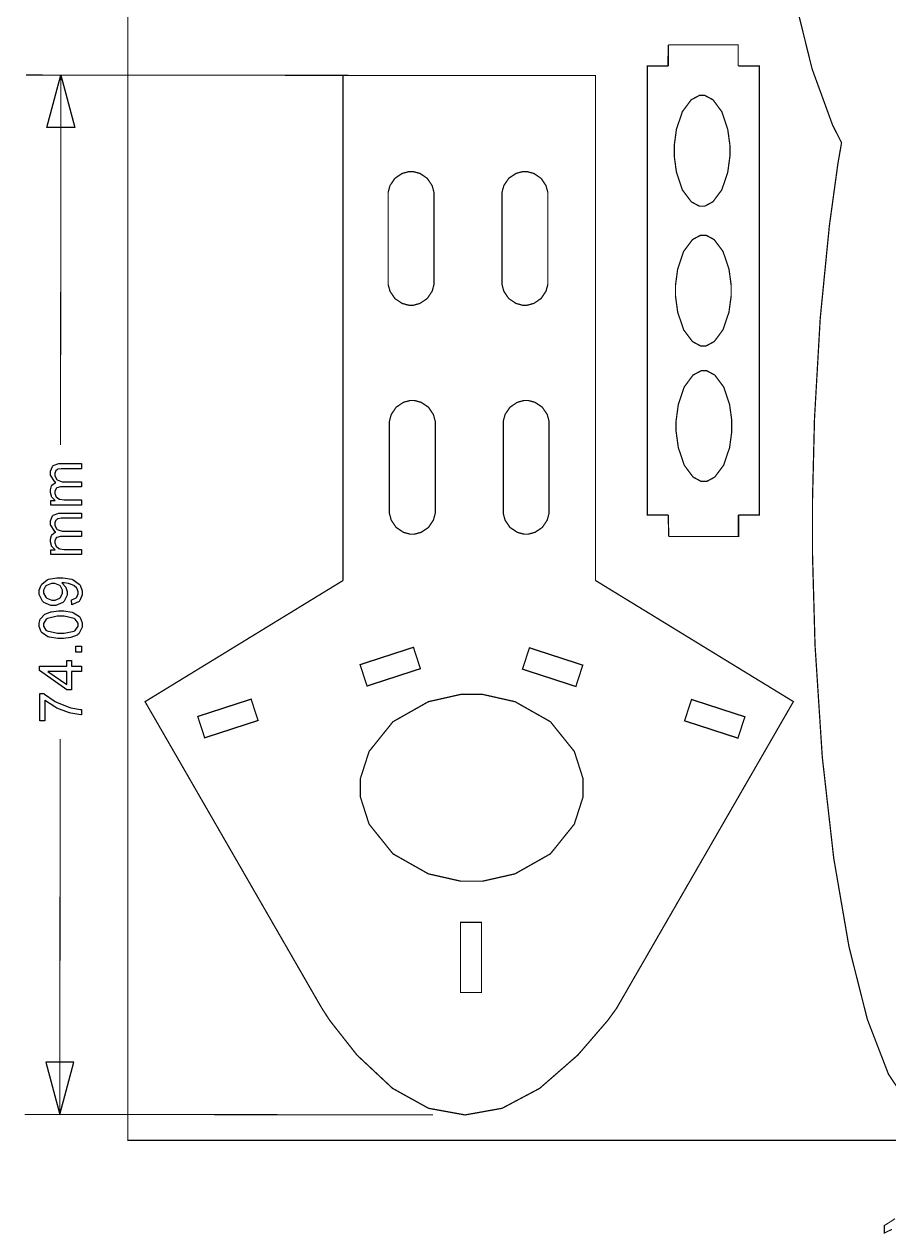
# Model space of a CAD drawing. Extents: x 1.04 to 7.6, y 1.38 to 10.43.
# Drawn here: x 1.035 to 3.462, y 1.543 to 4.938 of the extents above; entities that cross this region are included whole.
import ezdxf

# ---------------------------------------------------------------- set-up
doc = ezdxf.new("R2010")
doc.units = 0
doc.layers.get('0').update_dxf_attribs({"linetype": 'CONTINUOUS'})

msp = doc.modelspace()

# ---------------------------------------------------------------- linework, layer by layer
at = {"color": 250, "const_width": 0.00354}
msp.add_lwpolyline([(1.32633, 1.80599), (7.035, 1.80599), (7.035, 8.69575), (1.32633, 8.69575), (1.32633, 1.80599)], close=True, dxfattribs=at)
at = {"color": 240, "const_width": 0.00354}
for points in [[(3.32926, 4.60553), (3.30404, 4.65494), (3.24653, 4.81256), (3.18306, 5.06976), (3.14231, 5.36708), (3.12799, 5.61257), (3.12799, 5.69439), (3.12799, 5.80013), (3.14833, 6.08415), (3.15229, 6.11729)], [(2.84218, 4.82107), (2.84218, 4.82107), (2.84229, 4.82958), (2.84256, 4.84831), (2.84278, 4.86708), (2.84293, 4.87554), (2.84293, 4.87554)], [(2.84293, 4.8801), (2.84293, 4.8801), (2.85135, 4.8801), (2.87354, 4.8801), (2.90494, 4.8801), (2.94097, 4.8801), (2.977, 4.8801), (3.0084, 4.8801), (3.0306, 4.8801), (3.03907, 4.8801), (3.03907, 4.8801), (3.03907, 4.8801), (3.03907, 4.87088), (3.03907, 4.85058), (3.03907, 4.83029), (3.03907, 4.82107), (3.03907, 4.82107)], [(2.84293, 4.82036), (2.84293, 4.82036), (2.84293, 4.82975), (2.84293, 4.85026), (2.84293, 4.87076), (2.84293, 4.8801), (2.84293, 4.8801)], [(2.84293, 3.56049), (2.84293, 3.56049), (2.83365, 3.56049), (2.81338, 3.56049), (2.79308, 3.56049), (2.78386, 3.56049), (2.78386, 3.56049), (2.78386, 3.56049), (2.78386, 3.57465), (2.78386, 3.61464), (2.78386, 3.67681), (2.78386, 3.75738), (2.78386, 3.85271), (2.78386, 3.95915), (2.78386, 4.07297), (2.78386, 4.19043), (2.78386, 4.30794), (2.78386, 4.42176), (2.78386, 4.52821), (2.78386, 4.62354), (2.78386, 4.7041), (2.78386, 4.76628), (2.78386, 4.80626), (2.78386, 4.82036), (2.78386, 4.82036), (2.78386, 4.82036), (2.79308, 4.82036), (2.81338, 4.82036), (2.83365, 4.82036), (2.84293, 4.82036), (2.84293, 4.82036)], [(3.03976, 4.82036), (3.03976, 4.82036), (3.04899, 4.82036), (3.06928, 4.82036), (3.08957, 4.82036), (3.09879, 4.82036), (3.09879, 4.82036), (3.09879, 4.82036), (3.09879, 4.80626), (3.09879, 4.76628), (3.09879, 4.7041), (3.09879, 4.62354), (3.09879, 4.52821), (3.09879, 4.42176), (3.09879, 4.30794), (3.09879, 4.19043), (3.09879, 4.07297), (3.09879, 3.95915), (3.09879, 3.85271), (3.09879, 3.75738), (3.09879, 3.67681), (3.09879, 3.61464), (3.09879, 3.57465), (3.09879, 3.56049), (3.09879, 3.56049), (3.09879, 3.56049), (3.08957, 3.56049), (3.06928, 3.56049), (3.04899, 3.56049), (3.03976, 3.56049), (3.03976, 3.56049)], [(2.63878, 3.37685), (2.63878, 3.37685), (2.63878, 3.39279), (2.63878, 3.43778), (2.63878, 3.50765), (2.63878, 3.59831), (2.63878, 3.70557), (2.63878, 3.82531), (2.63878, 3.95329), (2.63878, 4.08544), (2.63878, 4.21767), (2.63878, 4.34565), (2.63878, 4.46539), (2.63878, 4.57264), (2.63878, 4.66331), (2.63878, 4.73318), (2.63878, 4.77815), (2.63878, 4.79406), (2.63878, 4.79406), (2.63878, 4.79406), (2.60829, 4.79406), (2.52806, 4.79406), (2.41456, 4.79406), (2.28444, 4.79406), (2.15429, 4.79406), (2.04081, 4.79406), (1.96056, 4.79406), (1.93012, 4.79406), (1.93012, 4.79406), (1.93012, 4.79406), (1.93012, 4.77815), (1.93012, 4.73318), (1.93012, 4.66331), (1.93012, 4.57264), (1.93012, 4.46533), (1.93012, 4.34565), (1.93012, 4.21761), (1.93012, 4.08539), (1.93012, 3.95324), (1.93012, 3.82519), (1.93012, 3.70551), (1.93012, 3.59819), (1.93012, 3.50754), (1.93012, 3.43767), (1.93012, 3.39268), (1.93012, 3.37674), (1.93012, 3.37674)], [(3.52636, 1.89387), (3.46089, 1.99126), (3.40158, 2.1454), (3.34999, 2.34956), (3.30735, 2.597), (3.27518, 2.88097), (3.25483, 3.19482), (3.24778, 3.44754), (3.24778, 3.53174), (3.24778, 3.60661), (3.25331, 3.83117), (3.26942, 4.11301), (3.29508, 4.37272), (3.31913, 4.54764), (3.32926, 4.60553)], [(2.84293, 3.56049), (2.84293, 3.56049), (2.8431, 3.55117), (2.84358, 3.53049), (2.84407, 3.50982), (2.84429, 3.50043), (2.84429, 3.50043)], [(2.84429, 3.50043), (2.84429, 3.50043), (2.85271, 3.50043), (2.87489, 3.50043), (2.90631, 3.50043), (2.94233, 3.50043), (2.97835, 3.50043), (3.00976, 3.50043), (3.03196, 3.50043), (3.04042, 3.50043), (3.04042, 3.50043), (3.04042, 3.50043), (3.04042, 3.50965), (3.04042, 3.52994), (3.04042, 3.55024), (3.04042, 3.55946), (3.04042, 3.55946)], [(3.03976, 3.56049), (3.03976, 3.56049), (3.03976, 3.55117), (3.03976, 3.53049), (3.03976, 3.50982), (3.03976, 3.50043), (3.03976, 3.50043)], [(1.93012, 3.37674), (1.93012, 3.37674), (1.90625, 3.36214), (1.84332, 3.32362), (1.75435, 3.26921), (1.6524, 3.20676), (1.55046, 3.14438), (1.46149, 3.08996), (1.39854, 3.05143), (1.37473, 3.03678), (1.37473, 3.03678), (1.37473, 3.03678), (1.38026, 3.02713), (1.39606, 2.99978), (1.42051, 2.95736), (1.45231, 2.90224), (1.48986, 2.83708), (1.53179, 2.76432), (1.57667, 2.68658), (1.62299, 2.60622), (1.66928, 2.52593), (1.71414, 2.44814), (1.75608, 2.37543), (1.79368, 2.31022), (1.82542, 2.25515), (1.84987, 2.21268), (1.86567, 2.18539), (1.87125, 2.17567), (1.87125, 2.17567)], [(1.87125, 2.17567), (1.8935, 2.14154), (1.96946, 2.04503), (2.06913, 1.95167), (2.17025, 1.89567), (2.27279, 1.87701), (2.37679, 1.89572), (2.48226, 1.95176), (2.58919, 2.04514), (2.67258, 2.14165), (2.6976, 2.17583), (2.6976, 2.17583), (2.70313, 2.18554), (2.71892, 2.21283), (2.74337, 2.25532), (2.77518, 2.31039), (2.81272, 2.3756), (2.85465, 2.44829), (2.89953, 2.5261), (2.94586, 2.60639), (2.99214, 2.68674), (3.037, 2.76449), (3.07894, 2.83724), (3.11654, 2.9024), (3.14828, 2.95751), (3.17275, 2.99994), (3.18853, 3.02729), (3.19413, 3.03694), (3.19413, 3.03694), (3.19413, 3.03694), (3.17025, 3.0516), (3.10732, 3.09011), (3.01833, 3.14453), (2.91639, 3.20692), (2.81446, 3.26938), (2.72547, 3.32379), (2.66254, 3.36231), (2.63872, 3.3769), (2.63872, 3.3769)]]:
    msp.add_lwpolyline(points, dxfattribs=at)
at = {"color": 142, "const_width": 0.003}
for points in [[(2.18604, 4.79417), (1.0402, 4.79542)], [(1.13862, 4.79531), (1.13748, 3.75683)], [(1.13656, 2.93246), (1.13542, 1.87836)], [(2.18283, 1.87722), (1.037, 1.87847)]]:
    msp.add_lwpolyline(points, dxfattribs=at)
at = {"color": 142}
for points in [[(1.09907, 4.64839), (1.13862, 4.79531), (1.17784, 4.64828), (1.09907, 4.64839)], [(1.19656, 3.58838), (1.11062, 3.58838), (1.11062, 3.60161), (1.12277, 3.60161), (1.12174, 3.60226), (1.11323, 3.61117), (1.11258, 3.61225), (1.11198, 3.61339), (1.10889, 3.62397), (1.10889, 3.62744), (1.10889, 3.63135), (1.11214, 3.64208), (1.11279, 3.64307), (1.11344, 3.6441), (1.12267, 3.65132), (1.12386, 3.65175), (1.12137, 3.65349), (1.10889, 3.67219), (1.10889, 3.67844), (1.10889, 3.68332), (1.11464, 3.69689), (1.11583, 3.69797), (1.11702, 3.69917), (1.13238, 3.70492), (1.13753, 3.70492), (1.19656, 3.70492), (1.19656, 3.69038), (1.14252, 3.69038), (1.13938, 3.69038), (1.13059, 3.68913), (1.12994, 3.68886), (1.12929, 3.68869), (1.12408, 3.68446), (1.12364, 3.68386), (1.12326, 3.68321), (1.12147, 3.67703), (1.12147, 3.67497), (1.12147, 3.67122), (1.12636, 3.66097), (1.12733, 3.66), (1.12836, 3.65901), (1.14204, 3.65392), (1.14665, 3.65392), (1.19656, 3.65392), (1.19656, 3.63938), (1.14079, 3.63938), (1.13715, 3.63938), (1.12706, 3.6365), (1.12625, 3.6359), (1.12543, 3.63531), (1.12147, 3.62701), (1.12147, 3.62418), (1.12147, 3.62136), (1.12397, 3.61376), (1.12451, 3.6129), (1.12505, 3.61203), (1.13303, 3.60574), (1.13406, 3.60531), (1.13509, 3.60493), (1.14779, 3.60292), (1.15207, 3.60292), (1.19656, 3.60292), (1.19656, 3.58838)], [(1.19656, 3.4496), (1.11062, 3.4496), (1.11062, 3.46283), (1.12277, 3.46283), (1.12174, 3.46349), (1.11323, 3.47239), (1.11258, 3.47347), (1.11198, 3.47461), (1.10889, 3.48519), (1.10889, 3.48867), (1.10889, 3.49257), (1.11214, 3.50331), (1.11279, 3.50429), (1.11344, 3.50532), (1.12267, 3.51253), (1.12386, 3.51297), (1.12137, 3.51471), (1.10889, 3.53342), (1.10889, 3.53965), (1.10889, 3.54454), (1.11464, 3.55811), (1.11583, 3.55919), (1.11702, 3.56039), (1.13238, 3.56614), (1.13753, 3.56614), (1.19656, 3.56614), (1.19656, 3.5516), (1.14252, 3.5516), (1.13938, 3.5516), (1.13059, 3.55035), (1.12994, 3.55007), (1.12929, 3.54992), (1.12408, 3.54568), (1.12364, 3.54508), (1.12326, 3.54443), (1.12147, 3.53825), (1.12147, 3.53618), (1.12147, 3.53244), (1.12636, 3.52219), (1.12733, 3.52121), (1.12836, 3.52024), (1.14204, 3.51514), (1.14665, 3.51514), (1.19656, 3.51514), (1.19656, 3.5006), (1.14079, 3.5006), (1.13715, 3.5006), (1.12706, 3.49772), (1.12625, 3.49713), (1.12543, 3.49653), (1.12147, 3.48822), (1.12147, 3.4854), (1.12147, 3.48258), (1.12397, 3.47499), (1.12451, 3.47412), (1.12505, 3.47325), (1.13303, 3.46696), (1.13406, 3.46653), (1.13509, 3.46615), (1.14779, 3.46414), (1.15207, 3.46414), (1.19656, 3.46414), (1.19656, 3.4496)], [(1.169, 3.30886), (1.16791, 3.32275), (1.1696, 3.32303), (1.18148, 3.32867), (1.18224, 3.32949), (1.18294, 3.33035), (1.18658, 3.33946), (1.18658, 3.3425), (1.18658, 3.34543), (1.18408, 3.35335), (1.18354, 3.35422), (1.18305, 3.35504), (1.17616, 3.36193), (1.17529, 3.36247), (1.17443, 3.36301), (1.16287, 3.36751), (1.1614, 3.36789), (1.15999, 3.36822), (1.14768, 3.37007), (1.14361, 3.37007), (1.1429, 3.37007), (1.14128, 3.36985), (1.14079, 3.36985), (1.14193, 3.36919), (1.15131, 3.35938), (1.15207, 3.35813), (1.15278, 3.35688), (1.15641, 3.34565), (1.15641, 3.34185), (1.15641, 3.33561), (1.14735, 3.31858), (1.14556, 3.31689), (1.14383, 3.31521), (1.12413, 3.30669), (1.11757, 3.30669), (1.1103, 3.30669), (1.09033, 3.31554), (1.08849, 3.31733), (1.08664, 3.31913), (1.07742, 3.33783), (1.07742, 3.34403), (1.07742, 3.34928), (1.08268, 3.3635), (1.08371, 3.36507), (1.0848, 3.36664), (1.09956, 3.37875), (1.10151, 3.37961), (1.10341, 3.38043), (1.12684, 3.3846), (1.13471, 3.3846), (1.14383, 3.3846), (1.16889, 3.38043), (1.17117, 3.37961), (1.17339, 3.37879), (1.19021, 3.36664), (1.19135, 3.36507), (1.19255, 3.36344), (1.19851, 3.34744), (1.19851, 3.34207), (1.19851, 3.33643), (1.192, 3.3209), (1.1907, 3.3195), (1.18945, 3.31803), (1.17133, 3.30914), (1.169, 3.30886)], [(1.1167, 3.36833), (1.11176, 3.36833), (1.0982, 3.36274), (1.09695, 3.3616), (1.09576, 3.36051), (1.08957, 3.34928), (1.08957, 3.34554), (1.08957, 3.34136), (1.09625, 3.33003), (1.0976, 3.32883), (1.09885, 3.32758), (1.11317, 3.32167), (1.118, 3.32167), (1.12256, 3.32167), (1.13509, 3.32726), (1.13623, 3.3284), (1.13742, 3.32954), (1.14339, 3.34142), (1.14339, 3.34532), (1.14339, 3.34944), (1.13742, 3.36074), (1.13623, 3.36182), (1.13509, 3.3629), (1.12126, 3.36833), (1.1167, 3.36833)], [(1.13818, 3.21403), (1.12967, 3.21403), (1.10628, 3.21767), (1.10411, 3.21838), (1.102, 3.21912), (1.08567, 3.22976), (1.08458, 3.23118), (1.08339, 3.23258), (1.07742, 3.24767), (1.07742, 3.25265), (1.07742, 3.25683), (1.08073, 3.26818), (1.08133, 3.26938), (1.08198, 3.27056), (1.0912, 3.28049), (1.09239, 3.28131), (1.09359, 3.28207), (1.10829, 3.28803), (1.10997, 3.28847), (1.11171, 3.28896), (1.13157, 3.29129), (1.13818, 3.29129), (1.14659, 3.29129), (1.16971, 3.28765), (1.17182, 3.28694), (1.17394, 3.28624), (1.19043, 3.27556), (1.19157, 3.27414), (1.19271, 3.27274), (1.19851, 3.25771), (1.19851, 3.25265), (1.19851, 3.24593), (1.18837, 3.22738), (1.18636, 3.22575), (1.18387, 3.22379), (1.16683, 3.21696), (1.14534, 3.21403), (1.13818, 3.21403)], [(1.13818, 3.229), (1.14789, 3.229), (1.1754, 3.2346), (1.17703, 3.23574), (1.17866, 3.23687), (1.18658, 3.24875), (1.18658, 3.25265), (1.18658, 3.25689), (1.1786, 3.26839), (1.17703, 3.26958), (1.1754, 3.27067), (1.14746, 3.27632), (1.13818, 3.27632), (1.12842, 3.27632), (1.10075, 3.27067), (1.09912, 3.26958), (1.09755, 3.26844), (1.08957, 3.25646), (1.08957, 3.25244), (1.08957, 3.24843), (1.09663, 3.23736), (1.09804, 3.23639), (1.09988, 3.23514), (1.12858, 3.229), (1.13818, 3.229)], [(1.19656, 3.17572), (1.18007, 3.17572), (1.18007, 3.19243), (1.19656, 3.19243), (1.19656, 3.17572)], [(1.19656, 3.12147), (1.16835, 3.12147), (1.16835, 3.07004), (1.15489, 3.07004), (1.07807, 3.12429), (1.07807, 3.13624), (1.15489, 3.13624), (1.15489, 3.15229), (1.16835, 3.15229), (1.16835, 3.13624), (1.19656, 3.13624), (1.19656, 3.12147)], [(1.15489, 3.12147), (1.10151, 3.12147), (1.15489, 3.08458), (1.15489, 3.12147)], [(1.09348, 2.98324), (1.07959, 2.98324), (1.07959, 3.05985), (1.09087, 3.05985), (1.09283, 3.058), (1.11947, 3.03933), (1.12277, 3.03749), (1.12614, 3.03564), (1.16048, 3.02132), (1.16401, 3.02035), (1.16645, 3.01958), (1.19363, 3.01492), (1.19656, 3.01471), (1.19656, 2.99972), (1.19423, 2.99978), (1.16602, 3.00429), (1.16271, 3.00515), (1.1594, 3.00603), (1.12744, 3.01872), (1.12429, 3.02035), (1.12126, 3.02197), (1.09559, 3.03933), (1.09348, 3.04118), (1.09348, 2.98324)], [(1.09619, 2.02539), (1.13542, 1.87836), (1.17497, 2.02533), (1.09619, 2.02539)]]:
    msp.add_lwpolyline(points, close=True, dxfattribs=at)
at = {"color": 240, "const_width": 0.00354}
for points in [[(2.93787, 4.73817), (2.94547, 4.73817), (2.96826, 4.72597), (2.99311, 4.69271), (3.00982, 4.64328), (3.016, 4.59793), (3.016, 4.58279), (3.016, 4.56771), (3.00982, 4.52235), (2.99311, 4.47293), (2.96826, 4.43967), (2.94547, 4.4274), (2.93787, 4.4274), (2.93024, 4.4274), (2.90744, 4.43967), (2.8826, 4.47293), (2.86589, 4.52235), (2.85975, 4.56771), (2.85975, 4.58279), (2.85975, 4.59793), (2.86589, 4.64328), (2.8826, 4.69271), (2.90744, 4.72597), (2.93024, 4.73817), (2.93787, 4.73817)], [(2.12121, 4.14931), (2.12121, 4.14931), (2.12121, 4.14931), (2.12121, 4.14931), (2.12739, 4.14931), (2.14611, 4.1544), (2.16656, 4.16818), (2.18033, 4.18864), (2.18544, 4.20736), (2.18544, 4.21354), (2.18544, 4.21354), (2.18544, 4.25206), (2.18544, 4.33681), (2.18544, 4.42156), (2.18544, 4.46007), (2.18544, 4.46007), (2.18544, 4.46631), (2.18033, 4.48503), (2.16656, 4.50549), (2.14611, 4.51926), (2.12739, 4.52431), (2.12121, 4.52431), (2.12121, 4.52431), (2.12121, 4.52431), (2.12121, 4.52431), (2.11496, 4.52431), (2.09625, 4.51926), (2.07579, 4.50549), (2.06201, 4.48503), (2.05697, 4.46631), (2.05697, 4.46007), (2.05697, 4.46007), (2.05697, 4.42156), (2.05697, 4.33681), (2.05697, 4.25206), (2.05697, 4.21354), (2.05697, 4.21354), (2.05697, 4.20736), (2.06201, 4.18864), (2.07579, 4.16818), (2.09625, 4.1544), (2.11496, 4.14931), (2.12121, 4.14931)], [(2.44065, 4.14931), (2.44065, 4.14931), (2.44065, 4.14931), (2.44065, 4.14931), (2.44683, 4.14931), (2.46556, 4.1544), (2.486, 4.16818), (2.49978, 4.18864), (2.50489, 4.20736), (2.50489, 4.21354), (2.50489, 4.21354), (2.50489, 4.25206), (2.50489, 4.33681), (2.50489, 4.42156), (2.50489, 4.46007), (2.50489, 4.46007), (2.50489, 4.46631), (2.49978, 4.48503), (2.486, 4.50549), (2.46556, 4.51926), (2.44683, 4.52431), (2.44065, 4.52431), (2.44065, 4.52431), (2.44065, 4.52431), (2.44065, 4.52431), (2.4344, 4.52431), (2.41569, 4.51926), (2.39524, 4.50549), (2.38146, 4.48503), (2.37642, 4.46631), (2.37642, 4.46007), (2.37642, 4.46007), (2.37642, 4.42156), (2.37642, 4.33681), (2.37642, 4.25206), (2.37642, 4.21354), (2.37642, 4.21354), (2.37642, 4.20736), (2.38146, 4.18864), (2.39524, 4.16818), (2.41569, 4.1544), (2.4344, 4.14931), (2.44065, 4.14931)], [(2.94135, 4.34581), (2.94894, 4.34581), (2.97174, 4.33361), (2.99658, 4.30035), (3.01329, 4.25092), (3.01947, 4.20557), (3.01947, 4.19043), (3.01947, 4.17535), (3.01329, 4.12999), (2.99658, 4.08057), (2.97174, 4.04731), (2.94894, 4.03504), (2.94135, 4.03504), (2.93371, 4.03504), (2.91092, 4.04731), (2.88607, 4.08057), (2.86936, 4.12999), (2.86322, 4.17535), (2.86322, 4.19043), (2.86322, 4.20557), (2.86936, 4.25092), (2.88607, 4.30035), (2.91092, 4.33361), (2.93371, 4.34581), (2.94135, 4.34581)], [(2.94308, 3.9656), (2.95068, 3.9656), (2.97347, 3.9534), (2.99832, 3.92014), (3.01503, 3.87071), (3.02121, 3.82536), (3.02121, 3.81022), (3.02121, 3.79514), (3.01503, 3.74978), (2.99832, 3.70036), (2.97347, 3.6671), (2.95068, 3.65483), (2.94308, 3.65483), (2.93544, 3.65483), (2.91265, 3.6671), (2.88781, 3.70036), (2.8711, 3.74978), (2.86496, 3.79514), (2.86496, 3.81022), (2.86496, 3.82536), (2.8711, 3.87071), (2.88781, 3.92014), (2.91265, 3.9534), (2.93544, 3.9656), (2.94308, 3.9656)], [(2.12468, 3.50694), (2.12468, 3.50694), (2.12468, 3.50694), (2.12468, 3.50694), (2.13086, 3.50694), (2.14958, 3.51204), (2.17003, 3.52582), (2.18381, 3.54628), (2.18892, 3.565), (2.18892, 3.57118), (2.18892, 3.57118), (2.18892, 3.60969), (2.18892, 3.69444), (2.18892, 3.77919), (2.18892, 3.81771), (2.18892, 3.81771), (2.18892, 3.82394), (2.18381, 3.84267), (2.17003, 3.86312), (2.14958, 3.8769), (2.13086, 3.88194), (2.12468, 3.88194), (2.12468, 3.88194), (2.12468, 3.88194), (2.12468, 3.88194), (2.11843, 3.88194), (2.09972, 3.8769), (2.07926, 3.86312), (2.06549, 3.84267), (2.06044, 3.82394), (2.06044, 3.81771), (2.06044, 3.81771), (2.06044, 3.77919), (2.06044, 3.69444), (2.06044, 3.60969), (2.06044, 3.57118), (2.06044, 3.57118), (2.06044, 3.565), (2.06549, 3.54628), (2.07926, 3.52582), (2.09972, 3.51204), (2.11843, 3.50694), (2.12468, 3.50694)], [(2.44413, 3.50694), (2.44413, 3.50694), (2.44413, 3.50694), (2.44413, 3.50694), (2.45031, 3.50694), (2.46903, 3.51204), (2.48947, 3.52582), (2.50325, 3.54628), (2.50836, 3.565), (2.50836, 3.57118), (2.50836, 3.57118), (2.50836, 3.60969), (2.50836, 3.69444), (2.50836, 3.77919), (2.50836, 3.81771), (2.50836, 3.81771), (2.50836, 3.82394), (2.50325, 3.84267), (2.48947, 3.86312), (2.46903, 3.8769), (2.45031, 3.88194), (2.44413, 3.88194), (2.44413, 3.88194), (2.44413, 3.88194), (2.44413, 3.88194), (2.43787, 3.88194), (2.41917, 3.8769), (2.39871, 3.86312), (2.38493, 3.84267), (2.37989, 3.82394), (2.37989, 3.81771), (2.37989, 3.81771), (2.37989, 3.77919), (2.37989, 3.69444), (2.37989, 3.60969), (2.37989, 3.57118), (2.37989, 3.57118), (2.37989, 3.565), (2.38493, 3.54628), (2.39871, 3.52582), (2.41917, 3.51204), (2.43787, 3.50694), (2.44413, 3.50694)], [(1.99756, 3.08074), (1.99756, 3.08074), (2.00396, 3.08285), (2.02094, 3.08838), (2.04492, 3.09614), (2.07243, 3.10508), (2.09993, 3.11404), (2.12392, 3.12181), (2.1409, 3.12733), (2.14735, 3.12939), (2.14735, 3.12939), (2.14735, 3.12939), (2.14426, 3.13878), (2.13758, 3.1594), (2.13092, 3.18001), (2.12788, 3.18935), (2.12788, 3.18935), (2.12788, 3.18935), (2.12142, 3.18728), (2.10444, 3.18175), (2.08046, 3.17399), (2.05296, 3.16504), (2.02544, 3.15608), (2.00146, 3.14833), (1.98449, 3.14279), (1.97808, 3.14068), (1.97808, 3.14068), (1.97808, 3.14068), (1.98113, 3.13135), (1.98779, 3.11074), (1.99447, 3.09011), (1.99756, 3.08074), (1.99756, 3.08074)], [(2.43386, 3.12804), (2.43386, 3.12804), (2.44026, 3.12597), (2.45725, 3.12044), (2.48122, 3.11268), (2.50874, 3.10374), (2.53618, 3.09478), (2.56017, 3.08703), (2.57715, 3.08149), (2.58361, 3.07937), (2.58361, 3.07937), (2.58361, 3.07937), (2.58664, 3.08876), (2.59332, 3.10932), (2.59999, 3.12993), (2.60308, 3.13926), (2.60308, 3.13926), (2.60308, 3.13926), (2.59663, 3.14139), (2.57964, 3.14692), (2.55567, 3.15468), (2.52821, 3.16363), (2.50071, 3.17258), (2.47672, 3.18033), (2.45975, 3.18587), (2.45335, 3.18793), (2.45335, 3.18793), (2.45335, 3.18793), (2.45025, 3.1786), (2.44358, 3.15799), (2.4369, 3.13743), (2.43386, 3.12804), (2.43386, 3.12804)], [(2.60385, 2.79514), (2.60385, 2.82069), (2.57926, 2.89719), (2.51226, 2.98053), (2.41292, 3.03674), (2.32172, 3.05729), (2.29135, 3.05729), (2.2609, 3.05729), (2.16971, 3.03674), (2.07036, 2.98053), (2.00336, 2.89719), (1.97885, 2.82069), (1.97885, 2.79514), (1.97885, 2.76964), (2.00336, 2.69314), (2.07036, 2.60981), (2.16971, 2.5536), (2.2609, 2.53299), (2.29135, 2.53299), (2.32172, 2.53299), (2.41292, 2.5536), (2.51226, 2.60981), (2.57926, 2.69314), (2.60385, 2.76964), (2.60385, 2.79514)], [(2.60385, 2.79514), (2.60385, 2.82069), (2.57926, 2.89719), (2.51226, 2.98053), (2.41292, 3.03674), (2.32172, 3.05729), (2.29135, 3.05729), (2.2609, 3.05729), (2.16971, 3.03674), (2.07036, 2.98053), (2.00336, 2.89719), (1.97885, 2.82069), (1.97885, 2.79514), (1.97885, 2.76964), (2.00336, 2.69314), (2.07036, 2.60981), (2.16971, 2.5536), (2.2609, 2.53299), (2.29135, 2.53299), (2.32172, 2.53299), (2.41292, 2.5536), (2.51226, 2.60981), (2.57926, 2.69314), (2.60385, 2.76964), (2.60385, 2.79514)], [(2.60385, 2.79514), (2.60385, 2.82069), (2.57926, 2.89719), (2.51226, 2.98053), (2.41292, 3.03674), (2.32172, 3.05729), (2.29135, 3.05729), (2.2609, 3.05729), (2.16971, 3.03674), (2.07036, 2.98053), (2.00336, 2.89719), (1.97885, 2.82069), (1.97885, 2.79514), (1.97885, 2.76964), (2.00336, 2.69314), (2.07036, 2.60981), (2.16971, 2.5536), (2.2609, 2.53299), (2.29135, 2.53299), (2.32172, 2.53299), (2.41292, 2.5536), (2.51226, 2.60981), (2.57926, 2.69314), (2.60385, 2.76964), (2.60385, 2.79514)], [(2.60385, 2.79514), (2.60385, 2.82069), (2.57926, 2.89719), (2.51226, 2.98053), (2.41292, 3.03674), (2.32172, 3.05729), (2.29135, 3.05729), (2.2609, 3.05729), (2.16971, 3.03674), (2.07036, 2.98053), (2.00336, 2.89719), (1.97885, 2.82069), (1.97885, 2.79514), (1.97885, 2.76964), (2.00336, 2.69314), (2.07036, 2.60981), (2.16971, 2.5536), (2.2609, 2.53299), (2.29135, 2.53299), (2.32172, 2.53299), (2.41292, 2.5536), (2.51226, 2.60981), (2.57926, 2.69314), (2.60385, 2.76964), (2.60385, 2.79514)], [(2.60385, 2.79514), (2.60385, 2.82069), (2.57926, 2.89719), (2.51226, 2.98053), (2.41292, 3.03674), (2.32172, 3.05729), (2.29135, 3.05729), (2.2609, 3.05729), (2.16971, 3.03674), (2.07036, 2.98053), (2.00336, 2.89719), (1.97885, 2.82069), (1.97885, 2.79514), (1.97885, 2.76964), (2.00336, 2.69314), (2.07036, 2.60981), (2.16971, 2.5536), (2.2609, 2.53299), (2.29135, 2.53299), (2.32172, 2.53299), (2.41292, 2.5536), (2.51226, 2.60981), (2.57926, 2.69314), (2.60385, 2.76964), (2.60385, 2.79514)], [(2.60385, 2.79514), (2.60385, 2.82069), (2.57926, 2.89719), (2.51226, 2.98053), (2.41292, 3.03674), (2.32172, 3.05729), (2.29135, 3.05729), (2.2609, 3.05729), (2.16971, 3.03674), (2.07036, 2.98053), (2.00336, 2.89719), (1.97885, 2.82069), (1.97885, 2.79514), (1.97885, 2.76964), (2.00336, 2.69314), (2.07036, 2.60981), (2.16971, 2.5536), (2.2609, 2.53299), (2.29135, 2.53299), (2.32172, 2.53299), (2.41292, 2.5536), (2.51226, 2.60981), (2.57926, 2.69314), (2.60385, 2.76964), (2.60385, 2.79514)], [(2.60385, 2.79514), (2.60385, 2.82069), (2.57926, 2.89719), (2.51226, 2.98053), (2.41292, 3.03674), (2.32172, 3.05729), (2.29135, 3.05729), (2.2609, 3.05729), (2.16971, 3.03674), (2.07036, 2.98053), (2.00336, 2.89719), (1.97885, 2.82069), (1.97885, 2.79514), (1.97885, 2.76964), (2.00336, 2.69314), (2.07036, 2.60981), (2.16971, 2.5536), (2.2609, 2.53299), (2.29135, 2.53299), (2.32172, 2.53299), (2.41292, 2.5536), (2.51226, 2.60981), (2.57926, 2.69314), (2.60385, 2.76964), (2.60385, 2.79514)], [(2.60385, 2.79514), (2.60385, 2.82069), (2.57926, 2.89719), (2.51226, 2.98053), (2.41292, 3.03674), (2.32172, 3.05729), (2.29135, 3.05729), (2.2609, 3.05729), (2.16971, 3.03674), (2.07036, 2.98053), (2.00336, 2.89719), (1.97885, 2.82069), (1.97885, 2.79514), (1.97885, 2.76964), (2.00336, 2.69314), (2.07036, 2.60981), (2.16971, 2.5536), (2.2609, 2.53299), (2.29135, 2.53299), (2.32172, 2.53299), (2.41292, 2.5536), (2.51226, 2.60981), (2.57926, 2.69314), (2.60385, 2.76964), (2.60385, 2.79514)], [(2.60385, 2.79514), (2.60385, 2.82069), (2.57926, 2.89719), (2.51226, 2.98053), (2.41292, 3.03674), (2.32172, 3.05729), (2.29135, 3.05729), (2.2609, 3.05729), (2.16971, 3.03674), (2.07036, 2.98053), (2.00336, 2.89719), (1.97885, 2.82069), (1.97885, 2.79514), (1.97885, 2.76964), (2.00336, 2.69314), (2.07036, 2.60981), (2.16971, 2.5536), (2.2609, 2.53299), (2.29135, 2.53299), (2.32172, 2.53299), (2.41292, 2.5536), (2.51226, 2.60981), (2.57926, 2.69314), (2.60385, 2.76964), (2.60385, 2.79514)], [(2.60385, 2.79514), (2.60385, 2.82069), (2.57926, 2.89719), (2.51226, 2.98053), (2.41292, 3.03674), (2.32172, 3.05729), (2.29135, 3.05729), (2.2609, 3.05729), (2.16971, 3.03674), (2.07036, 2.98053), (2.00336, 2.89719), (1.97885, 2.82069), (1.97885, 2.79514), (1.97885, 2.76964), (2.00336, 2.69314), (2.07036, 2.60981), (2.16971, 2.5536), (2.2609, 2.53299), (2.29135, 2.53299), (2.32172, 2.53299), (2.41292, 2.5536), (2.51226, 2.60981), (2.57926, 2.69314), (2.60385, 2.76964), (2.60385, 2.79514)], [(2.60385, 2.79514), (2.60385, 2.82069), (2.57926, 2.89719), (2.51226, 2.98053), (2.41292, 3.03674), (2.32172, 3.05729), (2.29135, 3.05729), (2.2609, 3.05729), (2.16971, 3.03674), (2.07036, 2.98053), (2.00336, 2.89719), (1.97885, 2.82069), (1.97885, 2.79514), (1.97885, 2.76964), (2.00336, 2.69314), (2.07036, 2.60981), (2.16971, 2.5536), (2.2609, 2.53299), (2.29135, 2.53299), (2.32172, 2.53299), (2.41292, 2.5536), (2.51226, 2.60981), (2.57926, 2.69314), (2.60385, 2.76964), (2.60385, 2.79514)], [(2.60385, 2.79514), (2.60385, 2.82069), (2.57926, 2.89719), (2.51226, 2.98053), (2.41292, 3.03674), (2.32172, 3.05729), (2.29135, 3.05729), (2.2609, 3.05729), (2.16971, 3.03674), (2.07036, 2.98053), (2.00336, 2.89719), (1.97885, 2.82069), (1.97885, 2.79514), (1.97885, 2.76964), (2.00336, 2.69314), (2.07036, 2.60981), (2.16971, 2.5536), (2.2609, 2.53299), (2.29135, 2.53299), (2.32172, 2.53299), (2.41292, 2.5536), (2.51226, 2.60981), (2.57926, 2.69314), (2.60385, 2.76964), (2.60385, 2.79514)], [(2.60385, 2.79514), (2.60385, 2.82069), (2.57926, 2.89719), (2.51226, 2.98053), (2.41292, 3.03674), (2.32172, 3.05729), (2.29135, 3.05729), (2.2609, 3.05729), (2.16971, 3.03674), (2.07036, 2.98053), (2.00336, 2.89719), (1.97885, 2.82069), (1.97885, 2.79514), (1.97885, 2.76964), (2.00336, 2.69314), (2.07036, 2.60981), (2.16971, 2.5536), (2.2609, 2.53299), (2.29135, 2.53299), (2.32172, 2.53299), (2.41292, 2.5536), (2.51226, 2.60981), (2.57926, 2.69314), (2.60385, 2.76964), (2.60385, 2.79514)], [(2.60385, 2.79514), (2.60385, 2.82069), (2.57926, 2.89719), (2.51226, 2.98053), (2.41292, 3.03674), (2.32172, 3.05729), (2.29135, 3.05729), (2.2609, 3.05729), (2.16971, 3.03674), (2.07036, 2.98053), (2.00336, 2.89719), (1.97885, 2.82069), (1.97885, 2.79514), (1.97885, 2.76964), (2.00336, 2.69314), (2.07036, 2.60981), (2.16971, 2.5536), (2.2609, 2.53299), (2.29135, 2.53299), (2.32172, 2.53299), (2.41292, 2.5536), (2.51226, 2.60981), (2.57926, 2.69314), (2.60385, 2.76964), (2.60385, 2.79514)], [(2.60385, 2.79514), (2.60385, 2.82069), (2.57926, 2.89719), (2.51226, 2.98053), (2.41292, 3.03674), (2.32172, 3.05729), (2.29135, 3.05729), (2.2609, 3.05729), (2.16971, 3.03674), (2.07036, 2.98053), (2.00336, 2.89719), (1.97885, 2.82069), (1.97885, 2.79514), (1.97885, 2.76964), (2.00336, 2.69314), (2.07036, 2.60981), (2.16971, 2.5536), (2.2609, 2.53299), (2.29135, 2.53299), (2.32172, 2.53299), (2.41292, 2.5536), (2.51226, 2.60981), (2.57926, 2.69314), (2.60385, 2.76964), (2.60385, 2.79514)], [(2.60385, 2.79514), (2.60385, 2.82069), (2.57926, 2.89719), (2.51226, 2.98053), (2.41292, 3.03674), (2.32172, 3.05729), (2.29135, 3.05729), (2.2609, 3.05729), (2.16971, 3.03674), (2.07036, 2.98053), (2.00336, 2.89719), (1.97885, 2.82069), (1.97885, 2.79514), (1.97885, 2.76964), (2.00336, 2.69314), (2.07036, 2.60981), (2.16971, 2.5536), (2.2609, 2.53299), (2.29135, 2.53299), (2.32172, 2.53299), (2.41292, 2.5536), (2.51226, 2.60981), (2.57926, 2.69314), (2.60385, 2.76964), (2.60385, 2.79514)], [(2.60385, 2.79514), (2.60385, 2.82069), (2.57926, 2.89719), (2.51226, 2.98053), (2.41292, 3.03674), (2.32172, 3.05729), (2.29135, 3.05729), (2.2609, 3.05729), (2.16971, 3.03674), (2.07036, 2.98053), (2.00336, 2.89719), (1.97885, 2.82069), (1.97885, 2.79514), (1.97885, 2.76964), (2.00336, 2.69314), (2.07036, 2.60981), (2.16971, 2.5536), (2.2609, 2.53299), (2.29135, 2.53299), (2.32172, 2.53299), (2.41292, 2.5536), (2.51226, 2.60981), (2.57926, 2.69314), (2.60385, 2.76964), (2.60385, 2.79514)], [(2.60385, 2.79514), (2.60385, 2.82069), (2.57926, 2.89719), (2.51226, 2.98053), (2.41292, 3.03674), (2.32172, 3.05729), (2.29135, 3.05729), (2.2609, 3.05729), (2.16971, 3.03674), (2.07036, 2.98053), (2.00336, 2.89719), (1.97885, 2.82069), (1.97885, 2.79514), (1.97885, 2.76964), (2.00336, 2.69314), (2.07036, 2.60981), (2.16971, 2.5536), (2.2609, 2.53299), (2.29135, 2.53299), (2.32172, 2.53299), (2.41292, 2.5536), (2.51226, 2.60981), (2.57926, 2.69314), (2.60385, 2.76964), (2.60385, 2.79514)], [(2.60385, 2.79514), (2.60385, 2.82069), (2.57926, 2.89719), (2.51226, 2.98053), (2.41292, 3.03674), (2.32172, 3.05729), (2.29135, 3.05729), (2.2609, 3.05729), (2.16971, 3.03674), (2.07036, 2.98053), (2.00336, 2.89719), (1.97885, 2.82069), (1.97885, 2.79514), (1.97885, 2.76964), (2.00336, 2.69314), (2.07036, 2.60981), (2.16971, 2.5536), (2.2609, 2.53299), (2.29135, 2.53299), (2.32172, 2.53299), (2.41292, 2.5536), (2.51226, 2.60981), (2.57926, 2.69314), (2.60385, 2.76964), (2.60385, 2.79514)], [(2.60385, 2.79514), (2.60385, 2.82069), (2.57926, 2.89719), (2.51226, 2.98053), (2.41292, 3.03674), (2.32172, 3.05729), (2.29135, 3.05729), (2.2609, 3.05729), (2.16971, 3.03674), (2.07036, 2.98053), (2.00336, 2.89719), (1.97885, 2.82069), (1.97885, 2.79514), (1.97885, 2.76964), (2.00336, 2.69314), (2.07036, 2.60981), (2.16971, 2.5536), (2.2609, 2.53299), (2.29135, 2.53299), (2.32172, 2.53299), (2.41292, 2.5536), (2.51226, 2.60981), (2.57926, 2.69314), (2.60385, 2.76964), (2.60385, 2.79514)], [(2.60385, 2.79514), (2.60385, 2.82069), (2.57926, 2.89719), (2.51226, 2.98053), (2.41292, 3.03674), (2.32172, 3.05729), (2.29135, 3.05729), (2.2609, 3.05729), (2.16971, 3.03674), (2.07036, 2.98053), (2.00336, 2.89719), (1.97885, 2.82069), (1.97885, 2.79514), (1.97885, 2.76964), (2.00336, 2.69314), (2.07036, 2.60981), (2.16971, 2.5536), (2.2609, 2.53299), (2.29135, 2.53299), (2.32172, 2.53299), (2.41292, 2.5536), (2.51226, 2.60981), (2.57926, 2.69314), (2.60385, 2.76964), (2.60385, 2.79514)], [(2.29135, 3.05729), (2.29135, 3.05729)], [(1.54199, 2.93533), (1.54199, 2.93533), (1.54839, 2.93744), (1.56538, 2.94299), (1.58936, 2.95074), (1.61686, 2.95969), (1.64437, 2.96864), (1.66835, 2.9764), (1.68533, 2.98193), (1.69179, 2.984), (1.69179, 2.984), (1.69179, 2.984), (1.68869, 2.99337), (1.68201, 3.01394), (1.67535, 3.03456), (1.67231, 3.04389), (1.67231, 3.04389), (1.67231, 3.04389), (1.66585, 3.04183), (1.64888, 3.03629), (1.62489, 3.02854), (1.59744, 3.01958), (1.56993, 3.01064), (1.54596, 3.00288), (1.52897, 2.99735), (1.52257, 2.99522), (1.52257, 2.99522), (1.52257, 2.99522), (1.52556, 2.98589), (1.53228, 2.96528), (1.53896, 2.94472), (1.54199, 2.93533), (1.54199, 2.93533)], [(2.88872, 2.98307), (2.88872, 2.98307), (2.89513, 2.98101), (2.91211, 2.97547), (2.93608, 2.96772), (2.9636, 2.95876), (2.99104, 2.94982), (3.01503, 2.94206), (3.03201, 2.93653), (3.03847, 2.9344), (3.03847, 2.9344), (3.03847, 2.9344), (3.0415, 2.94379), (3.04818, 2.96436), (3.05485, 2.98497), (3.05794, 2.99431), (3.05794, 2.99431), (3.05794, 2.99431), (3.05149, 2.99642), (3.0345, 3.00196), (3.01053, 3.00971), (2.98307, 3.01867), (2.95557, 3.02761), (2.93158, 3.03537), (2.91461, 3.0409), (2.90821, 3.04297), (2.90821, 3.04297), (2.90821, 3.04297), (2.90511, 3.03364), (2.89844, 3.01303), (2.89176, 2.99246), (2.88872, 2.98307), (2.88872, 2.98307)], [(1.97885, 2.79514), (1.97885, 2.79514)], [(2.60385, 2.79514), (2.60385, 2.79514)], [(2.60385, 2.79514), (2.60385, 2.79514)], [(2.29135, 2.53299), (2.29135, 2.53299)], [(2.25982, 2.22054), (2.31885, 2.22054), (2.31885, 2.41743), (2.25982, 2.41743), (2.25982, 2.22054)]]:
    msp.add_lwpolyline(points, close=True, dxfattribs=at)
at = {"color": 250, "const_width": 0.003}
msp.add_lwpolyline([(3.47032, 1.55572), (3.45101, 1.54628), (3.44933, 1.54563), (3.44933, 1.54563), (3.44933, 1.55626), (3.44933, 1.56689), (3.44933, 1.56689), (3.45236, 1.56836), (3.47922, 1.58583)], dxfattribs=at)

doc.saveas('drawing.dxf')
